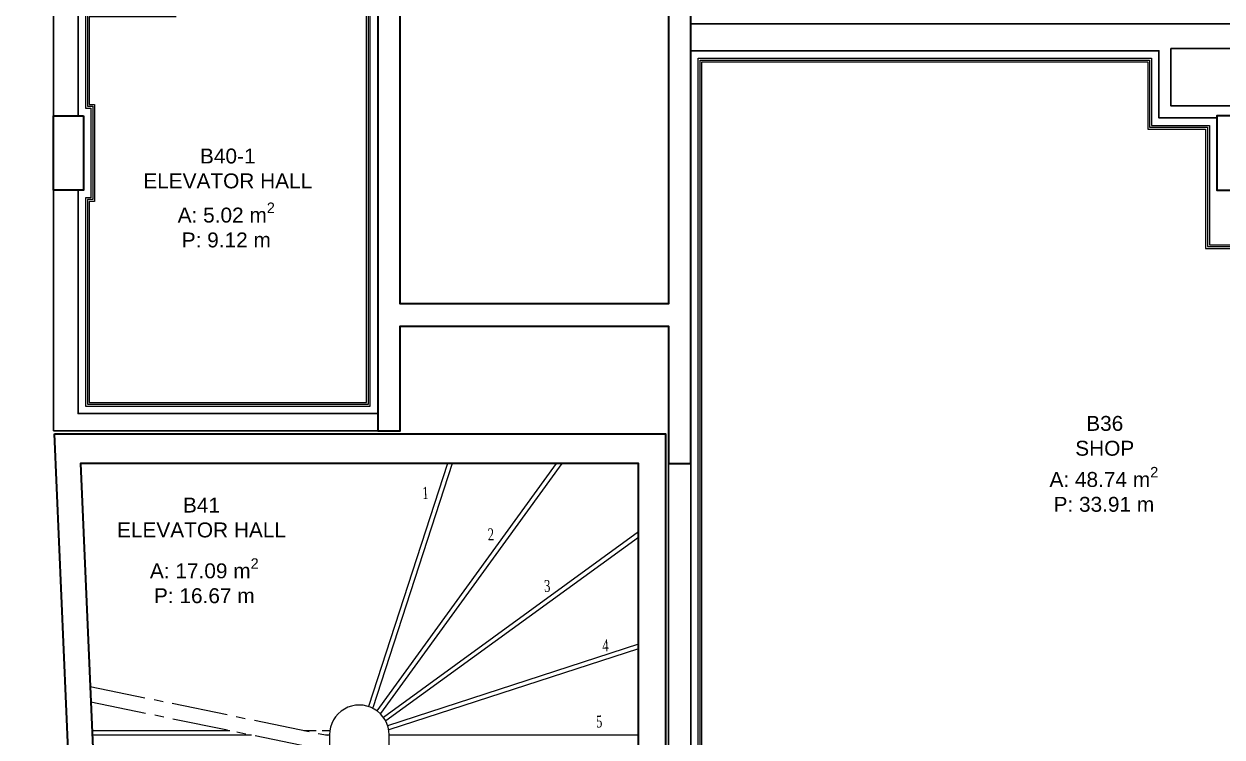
# Model space of a CAD drawing. Header units: centimetres. Extents: x 118932 to 154602, y -32682 to -23521.
# Drawn here: x 126784 to 127588, y -30856 to -30378 of the extents above; entities that cross this region are included whole.
import ezdxf

# ---------------------------------------------------------------- set-up
doc = ezdxf.new("R2010")
doc.units = ezdxf.units.CM
doc.header["$LTSCALE"] = 50
doc.header["$MEASUREMENT"] = 0
doc.linetypes.add('CENTER2', pattern=[1.125, 0.75, -0.125, 0.125, -0.125])
for name, color, linetype, lineweight, true_color in [('GEN_00_BL_Yazı', 7, 'Continuous', 0, 0x4f5250), ('GEN_00_BL_Ölçü Dış', 7, 'Continuous', 5, 0x766a5e), ('GEN_01_TA_Kolon', 7, 'Continuous', 35, 0xd05d28), ('GEN_01_TA_Merdiven', 7, 'Continuous', 13, 0x816183), ('GEN_05_ML_Alçıpan_giydirme', 7, 'Continuous', 18, 0x7ebab5), ('KALACAK DUVARLAR', 7, 'Continuous', 30, 0x005387)]:
    doc.layers.add(name, color=color, linetype=linetype, lineweight=lineweight, true_color=true_color)
doc.styles.add('ARIAL', font='arial.ttf')
doc.styles.add('Times New Roman_3', font='times.ttf', dxfattribs={"width": 0.7, "height": 80.004839})

# ---------------------------------------------------------------- blocks, each defined once
blk = doc.blocks.new('LEVEL -1_B BLOK_GÖRÜNÜŞ')
at = {"layer": 'GEN_01_TA_Merdiven'}
for p, q in [((292.7, 805.16, 0), (239.76, 642.19, 0)), ((295.86, 805.16, 0), (242.62, 641.26, 0)), ((365.79, 805.16, 0), (245.34, 639.35, 0)), ((369.5, 805.16, 0), (247.77, 637.59, 0)), ((420.97, 759.33, 0), (249.76, 634.92, 0)), ((420.97, 755.62, 0), (251.53, 632.5, 0)), ((420.97, 684.06, 0), (252.6, 629.35, 0)), ((420.97, 680.91, 0), (253.53, 626.49, 0)), ((54.29, 626.18, 0), (146.78, 626.17, 0)), ((54.42, 623.18, 0), (161.37, 623.17, 0)), ((196.43, 626.17, 0), (204.59, 626.17, 0)), ((208.59, 626.17, 0), (213.58, 626.17, 0)), ((211.02, 623.17, 0), (213.58, 623.17, 0)), ((253.58, 623.17, 0), (421.38, 623.15, 0))]:
    blk.add_line(p, q, dxfattribs=at)
at = {"layer": 'GEN_01_TA_Merdiven', "linetype": 'CENTER2'}
for p, q in [((53.02, 655.67, 0), (213.58, 622.64, 0)), ((53.46, 645.37, 0), (213.58, 612.43, 0))]:
    blk.add_line(p, q, dxfattribs=at)
at = {"layer": 'GEN_01_TA_Merdiven'}
blk.add_lwpolyline([(253.58, 515.17), (253.58, 623.16, 1.000344), (213.58, 623.16), (213.58, 515.17, 0.999656)], format="xyb", close=True, dxfattribs=at)
at = {"layer": 'GEN_01_TA_Merdiven', "char_height": 8, "width": 4.7238, "attachment_point": 1, "rotation": 1.97768, "line_spacing_factor": 1.029793, "style": 'Times New Roman_3'}
for s, insert in [('1', (275.74, 789.38, 0)), ('2', (319.67, 761.57, 0)), ('3', (357.45, 727, 0)), ('4', (396.53, 687.1, 0)), ('5', (392.32, 636.08, 0))]:
    blk.add_mtext(s, dxfattribs=dict(at, insert=insert))
blk = doc.blocks.new('LEVEL -1_B BLOK_KOLON')
at = {"layer": 'GEN_01_TA_Kolon', "elevation": 0, "flags": 128}
blk.add_lwpolyline([(53098.9, 6818.97), (53098.91, 7122.21), (53083.91, 7122.21), (53083.91, 6925.95), (52903.91, 6925.95), (52903.91, 7122.21), (52888.91, 7122.21), (52888.91, 6840.95), (52903.91, 6840.95), (52903.91, 6910.95), (53083.91, 6910.95), (53083.91, 6818.97), (53098.91, 6818.97)], dxfattribs=at)
for points in [[(52691.36, 7052.21), (52691.36, 7002.21), (52671.36, 7002.21), (52671.36, 7052.21)], [(53476.91, 7002.21), (53476.91, 7052.21), (53451.91, 7052.21), (53451.91, 7002.21), (53476.91, 7002.21), (53476.91, 7052.21), (53451.91, 7052.21), (53451.91, 7002.21)], [(52672.08, 6838.97), (53081.91, 6838.97), (53081.91, 6331.88), (52931.86, 6331.88), (52931.86, 6349.92), (53063.86, 6349.94), (53063.86, 6818.97), (52689.46, 6818.97), (52709.71, 6349.94), (52841.86, 6349.94), (52841.86, 6331.86), (52693.98, 6331.88)]]:
    blk.add_lwpolyline(points, close=True, dxfattribs=at)
blk = doc.blocks.new('PP_Level-1_Bblok_YeniDuvarlar')
at = {"layer": 'GEN_05_ML_Alçıpan_giydirme', "elevation": 0}
for points in [[(-312.66, 302.01), (-371.01, 302.01), (-371.01, 238.25), (-367.51, 238.25), (-367.51, 178.25), (-371.01, 178.25), (-371.01, 38.48), (-179.96, 38.48), (-179.96, 317.01), (-159.96, 317.01)], [(-311.41, 300.76), (-369.76, 300.76), (-369.76, 239.5), (-366.26, 239.5), (-366.26, 177), (-369.76, 177), (-369.76, 39.73), (-181.21, 39.73), (-181.21, 318.26), (-159.96, 318.26)], [(-310.16, 299.51), (-368.51, 299.51), (-368.51, 240.75), (-365.01, 240.75), (-365.01, 175.75), (-368.51, 175.75), (-368.51, 40.98), (-182.46, 40.98), (-182.46, 319.51), (-159.96, 319.51), (-159.96, 303.25)], [(60.54, -466.23), (40.04, -466.23), (40.05, 271.73), (344.2, 271.73), (344.2, 226.75), (383.04, 226.75), (383.04, 146.72), (491.78, 146.72)], [(60.54, -471.23), (60.54, -464.98), (41.29, -464.98), (41.3, 270.48), (342.95, 270.48), (342.95, 225.5), (381.79, 225.5), (381.79, 145.47), (491.78, 145.47)], [(61.84, -476.02), (61.84, -463.73), (42.54, -463.73), (42.55, 269.23), (341.7, 269.23), (341.7, 224.25), (380.54, 224.25), (380.54, 144.22), (491.78, 144.22), (491.78, 146.72)]]:
    blk.add_lwpolyline(points, dxfattribs=at)
blk = doc.blocks.new('KALACAK DUVALAR LEVEL -1 B BLOK')
at = {"layer": 'KALACAK DUVARLAR'}
blk.add_line((-2148.98, 463.68, 0), (-2148.98, -254.75, 0), dxfattribs=at)
at = {"layer": 'KALACAK DUVARLAR', "flags": 128}
for points in [[(-2132.49, 269.48), (-2132.49, 388.57), (-1947.49, 388.57), (-1947.49, 471.57), (-1965.49, 471.57), (-1965.49, 406.57), (-2132.49, 406.57), (-2132.49, 479.21), (-2168.85, 478.12), (-2168.4, 463.12), (-2148.98, 463.71), (-2148.98, -254.73), (-1931.44, -254.73), (-1931.44, -243.25), (-2132.49, -243.25), (-2132.49, -218.75), (-2132.49, -93.46)], [(-2132.49, -43.48), (-2132.49, 30.29)], [(-1721.43, 18), (-1308.46, 18)], [(-1721.44, 0), (-1407.28, 0), (-1407.28, -44.98), (-1368.44, -44.98)]]:
    blk.add_lwpolyline(points, dxfattribs=at)
at = {"layer": 'KALACAK DUVARLAR', "elevation": 0}
blk.add_lwpolyline([(-1308.45, 1.52), (-1399.28, 1.52), (-1399.28, -36.96), (-1308.45, -36.97), (-1308.46, 1.53)], dxfattribs=at)
blk.add_lwpolyline([(-1736.43, -276.73), (-1721.44, -276.73), (-1721.44, -747.94), (-1736.43, -747.94)], close=True, dxfattribs=at)
blk = doc.blocks.new('tefrıslı mahal level -1 b blok')
at = {"layer": 'GEN_00_BL_Yazı', "char_height": 10, "attachment_point": 2, "style": 'ARIAL'}
for s, insert in [('B40-1\\PELEVATOR HALL', (-1260.66, -648.97)), ('\\A1;\\pxqc;\\PA: 5.02 m{\\H0.7x;\\S2^ ;}\\PP: 9.12 m', (-1261.65, -668.5, 0.01)), ('B36\\PSHOP', (-672.2, -828.26)), ('\\A1;\\pxqc;\\PA: 48.74 m{\\H0.7x;\\S2^ ;}\\PP: 33.91 m', (-672.78, -845.78, 0)), ('B41\\PELEVATOR HALL', (-1278.28, -883.02)), ('\\A1;\\pxqc;\\PA: 17.09 m{\\H0.7x;\\S2^ ;}\\PP: 16.67 m', (-1276.39, -907.06, 0))]:
    blk.add_mtext(s, dxfattribs=dict(at, insert=insert))

msp = doc.modelspace()

# ---------------------------------------------------------------- block references
for name, p in [('LEVEL -1_B BLOK_KOLON', (74132.92, -37491.52)), ('KALACAK DUVALAR LEVEL -1 B BLOK', (128953.26, -30395.83, 0)), ('LEVEL -1_B BLOK_GÖRÜNÜŞ', (126775.81, -31477.71)), ('PP_Level-1_Bblok_YeniDuvarlar', (127196.78, -30672.55, 0))]:
    msp.add_blockref(name, p)
at = {"layer": 'GEN_00_BL_Ölçü Dış'}
msp.add_blockref('tefrıslı mahal level -1 b blok', (128181.82, -29812.4), dxfattribs=at)

doc.saveas('drawing.dxf')
